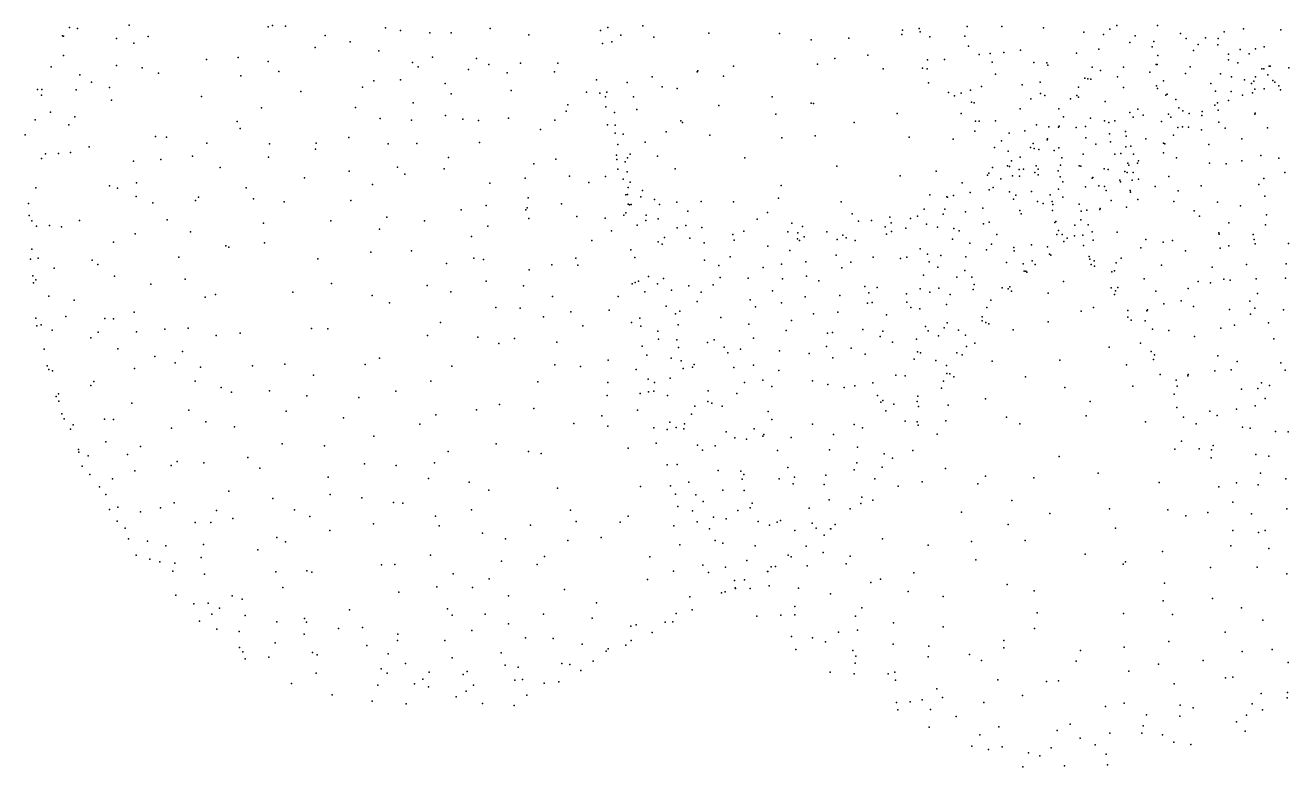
# Model space of a CAD drawing. Header units: metres. Extents: x -23.9 to 23.9, y -27.4 to 27.4.
# Drawn here: x -18.06 to -9.15, y -20.94 to -15.72 of the extents above; entities that cross this region are included whole.
import ezdxf

# ---------------------------------------------------------------- set-up
doc = ezdxf.new("R2010")
doc.units = ezdxf.units.M

msp = doc.modelspace()

# ---------------------------------------------------------------- linework, layer by layer
for p in [(-17.7472, -15.7304, -9.8996), (-17.6894, -15.7368, -8.9446), (-17.3247, -15.7151, -11.0661), (-16.3464, -15.7252, -6.5161), (-16.3158, -15.7158, -12.0159), (-16.2233, -15.7217, -6.2459), (-15.5193, -15.7343, -12.4512), (-15.413, -15.7527, -4.7029), (-14.7802, -15.7369, -3.5991), (-14.0046, -15.7526, -1.9704), (-13.9524, -15.7309, -1.5111), (-13.7059, -15.718, -13.203), (-11.8756, -15.7496, 8.6493), (-11.7578, -15.7368, -13.6642), (-11.7508, -15.761, 10.1452), (-11.4184, -15.7248, 6.9542), (-11.1745, -15.7235, -13.6518), (-10.8799, -15.7338, 1.853), (-10.4137, -15.7436, -5.3024), (-10.3651, -15.7164, -5.7479), (-10.0767, -15.7176, -6.4056), (-9.6075, -15.7606, -4.2609), (-9.4712, -15.7397, 13.444), (-9.2075, -15.7469, -7.9117), (-17.7951, -15.7901, -9.2903), (-17.7879, -15.7922, -9.5748), (-17.416, -15.8093, -8.176), (-17.2933, -15.8417, -7.8452), (-17.1916, -15.7941, -7.6221), (-15.9453, -15.7862, -5.6732), (-15.768, -15.8315, -5.3905), (-15.2054, -15.7693, -12.6492), (-15.0553, -15.7674, -4.1021), (-14.5083, -15.7815, -3.1755), (-13.99, -15.8448, -13.119), (-13.9241, -15.8329, -1.1915), (-13.8609, -15.786, -0.8912), (-13.6275, -15.7998, -0.1038), (-13.2391, -15.7708, 0.8478), (-12.7411, -15.7731, 1.3561), (-12.5183, -15.8189, 1.4922), (-12.2526, -15.807, -13.7008), (-11.88, -15.7808, 9.2509), (-11.6832, -15.7964, 10.3886), (-11.4366, -15.7916, -13.5109), (-10.5956, -15.7647, -13.67), (-10.4582, -15.7807, 1.7745), (-10.2731, -15.8375, -13.5273), (-10.2349, -15.7905, -6.1639), (-10.1026, -15.83, 5.3351), (-9.9142, -15.7721, -13.3897), (-9.8759, -15.8092, 13.0258), (-9.7909, -15.851, -7.2715), (-9.739, -15.8044, 1.659), (-9.6497, -15.8083, -13.5841), (-17.7898, -15.9294, -9.0749), (-16.0139, -15.8717, -12.3226), (-15.5666, -15.8964, -5.1078), (-15.1875, -15.9408, -4.4995), (-12.1197, -15.925, 1.6964), (-11.4104, -15.8625, 10.7887), (-11.3345, -15.9211, 7.1084), (-11.2558, -15.913, -13.3506), (-11.1602, -15.9072, 6.7299), (-11.0433, -15.8906, 6.4636), (-10.6474, -15.9114, -13.4385), (-10.4903, -15.8826, 5.7907), (-10.1144, -15.8674, 1.7064), (-10.0746, -15.9289, -6.7523), (-9.8227, -15.8924, -13.0293), (-9.6523, -15.8539, -13.2704), (-9.5772, -15.918, -13.0122), (-9.4958, -15.8853, 5.2199), (-9.4304, -15.9175, -13.3549), (-9.3856, -15.8817, -8.0607), (-9.326, -15.8665, -13.857), (-17.8748, -16.0086, -10.3468), (-17.4154, -15.9985, -11.1358), (-17.2351, -16.0151, -11.4349), (-16.7813, -15.9565, -11.9022), (-16.5582, -15.9424, -12.0499), (-16.347, -15.9717, -12.2243), (-15.3276, -15.978, -4.777), (-15.289, -16.0082, -12.8328), (-14.934, -16.0277, -4.1506), (-14.8773, -15.9499, -12.9932), (-14.7902, -15.9907, -3.8654), (-14.5671, -15.9831, -3.4741), (-14.3052, -15.9818, -13.1604), (-13.066, -16.0039, -13.4128), (-12.4732, -15.9885, -13.5849), (-12.3525, -15.9504, 1.6143), (-12.0109, -16.0224, -13.4243), (-11.735, -16.0173, 9.1297), (-11.7019, -16.0211, 8.8065), (-11.698, -15.9584, 9.6739), (-11.5787, -15.9559, 1.8278), (-11.244, -15.9753, 1.8388), (-10.9486, -15.9776, -13.2949), (-10.858, -15.9793, 6.3326), (-10.8503, -15.9959, 11.7512), (-10.538, -16.0103, -5.8303), (-10.3165, -16.0096, -13.1542), (-10.0876, -15.991, 5.5519), (-10.0802, -15.9915, -4.4887), (-9.8462, -16.0087, 5.5018), (-9.5779, -15.9588, -7.9304), (-9.5102, -15.9804, 1.6166), (-9.3418, -16.0213, -4.0275), (-9.3271, -16.0226, -12.8853), (-9.2913, -16.003, 5.3568), (-9.2839, -16.0035, -8.4234), (-9.1525, -16.0153, -8.6654), (-17.6735, -16.0641, -8.6655), (-17.5924, -16.1153, -8.4107), (-17.1194, -16.0519, -7.5841), (-16.5391, -16.071, -6.8992), (-16.2719, -16.0422, -6.52), (-15.6005, -16.1075, -5.3776), (-15.4129, -16.0999, -5.0578), (-14.6603, -16.0498, -13.1377), (-14.3288, -16.0432, -3.1883), (-14.0322, -16.0995, -2.8041), (-13.8154, -16.118, -0.3516), (-13.6398, -16.079, 0.1519), (-13.3221, -16.043, -13.286), (-13.3164, -16.0368, 0.8703), (-13.1363, -16.0751, 1.1954), (-11.2192, -16.0606, 10.931), (-10.9048, -16.116, -13.0894), (-10.5887, -16.0877, 6.1834), (-10.569, -16.092, 12.1545), (-10.5465, -16.0944, -13.1405), (-10.4802, -16.0333, -4.9346), (-10.3592, -16.078, 12.4274), (-10.1327, -16.0446, -12.9209), (-10.0349, -16.1059, -12.6956), (-9.8801, -16.0544, -4.2395), (-9.6345, -16.0579, -12.4828), (-9.5568, -16.0776, -8.1705), (-9.4654, -16.0992, -8.6969), (-9.3979, -16.1082, -9.3869), (-9.3873, -16.078, -12.3728), (-9.2998, -16.0639, 13.6591), (-9.2641, -16.1053, -9.9355), (-9.2513, -16.1172, -10.2284), (-17.9718, -16.1674, -9.7721), (-17.9406, -16.1675, -10.1648), (-17.6992, -16.1702, -10.8143), (-17.4641, -16.1548, -8.0609), (-16.1155, -16.1826, -6.3486), (-15.6814, -16.1522, -12.7639), (-15.0982, -16.1266, -13.0455), (-15.0565, -16.1995, -4.6469), (-14.6335, -16.1756, -3.9144), (-14.1013, -16.1858, -3.0658), (-14.0089, -16.193, -2.2128), (-13.9589, -16.186, -1.2861), (-13.5678, -16.1503, -13.1658), (-13.4639, -16.1609, 0.6222), (-11.692, -16.121, -13.1981), (-11.5496, -16.1888, 8.428), (-11.4605, -16.1938, -13.0327), (-11.3957, -16.172, 10.5458), (-11.3176, -16.1477, 7.4498), (-11.0325, -16.1353, 1.8383), (-10.9032, -16.1966, 6.7009), (-10.6354, -16.1505, -5.6077), (-10.3175, -16.1536, -6.5636), (-10.0847, -16.142, 12.7516), (-10.0782, -16.1604, 5.8036), (-10.0095, -16.2007, -7.3402), (-9.7012, -16.1245, 13.1973), (-9.6677, -16.1792, -12.2219), (-9.5592, -16.1831, -9.1888), (-9.4772, -16.2078, -11.6106), (-9.4145, -16.1246, -9.6352), (-9.4088, -16.192, -11.2551), (-9.3903, -16.1651, -10.545), (-9.3253, -16.1638, -10.8547), (-9.2221, -16.1428, 5.5472), (-9.2098, -16.1712, -12.1652), (-17.9426, -16.2086, -9.2831), (-17.4504, -16.2435, -11.2651), (-16.8157, -16.2172, -12.0895), (-16.3927, -16.2972, -6.7863), (-15.7306, -16.2956, -5.9142), (-15.3247, -16.2624, -13.056), (-14.2341, -16.2749, -13.2599), (-13.9693, -16.2199, -1.5399), (-13.9658, -16.2913, -1.7791), (-13.771, -16.2186, -0.0871), (-13.1691, -16.2799, -13.2911), (-12.7924, -16.2191, 1.4227), (-12.5196, -16.2639, 1.5868), (-12.5031, -16.2656, -13.3176), (-11.5074, -16.213, 8.1781), (-11.3884, -16.2575, 10.2535), (-11.3697, -16.2617, 7.757), (-10.9702, -16.2343, 11.2907), (-10.8719, -16.2105, 11.5747), (-10.6909, -16.2345, 11.9013), (-10.6449, -16.2108, -5.276), (-10.6341, -16.2216, -5.0157), (-10.4462, -16.2528, -12.6826), (-10.0182, -16.2084, -12.4385), (-9.9491, -16.2383, 1.6459), (-9.6729, -16.2777, 1.5938), (-9.655, -16.2609, -9.5022), (-9.5778, -16.2452, -10.383), (-17.9885, -16.3822, -10.0445), (-17.8793, -16.3272, -9.0275), (-17.7076, -16.3598, -8.5432), (-15.5561, -16.3731, -5.7625), (-15.3349, -16.3841, -5.42), (-15.0952, -16.3502, -4.9698), (-14.9748, -16.3778, -13.2043), (-14.8639, -16.3855, -4.6527), (-14.6516, -16.3702, -13.2427), (-14.3266, -16.3847, -3.7764), (-14.2464, -16.3199, -3.5337), (-13.9043, -16.3296, -0.7164), (-13.7471, -16.3099, -13.2261), (-12.767, -16.3423, -13.3224), (-11.9122, -16.3366, 1.7965), (-11.4618, -16.3376, 8.9561), (-11.0455, -16.3052, -12.7803), (-10.7731, -16.3033, -12.8215), (-10.7405, -16.3607, -5.9367), (-10.5507, -16.3696, -6.3827), (-10.2717, -16.331, 6.1942), (-10.2481, -16.363, -12.2178), (-10.2164, -16.3062, -4.2708), (-10.1779, -16.3485, -11.737), (-9.9992, -16.3416, -4.1509), (-9.9845, -16.3621, -11.3682), (-9.9267, -16.2983, -11.9294), (-9.8985, -16.3183, 5.984), (-9.8546, -16.338, -8.195), (-9.7648, -16.3523, -9.915), (-9.7635, -16.3233, -9.2372), (-9.6498, -16.3145, -10.8796), (-9.3919, -16.3424, 5.8621), (-9.3887, -16.3359, 1.5387), (-17.7507, -16.4179, -10.8576), (-16.5649, -16.3933, -12.4114), (-16.5445, -16.4425, -7.0103), (-14.4272, -16.4501, -4.0527), (-13.9535, -16.4174, -2.0808), (-13.8993, -16.4201, -1.0083), (-13.5396, -16.4656, 0.6104), (-13.4363, -16.3878, 0.8523), (-13.4247, -16.4011, -13.2225), (-12.2158, -16.4005, 1.7565), (-11.3655, -16.4609, 9.1874), (-11.3606, -16.39, -12.7713), (-11.3353, -16.3907, 10.0332), (-11.2194, -16.3892, 10.6653), (-11.0131, -16.4593, 7.4634), (-10.9312, -16.4169, 7.1077), (-10.8432, -16.4305, -12.5846), (-10.7756, -16.4343, 11.6574), (-10.7699, -16.426, -5.5636), (-10.6518, -16.4356, -4.7922), (-10.5854, -16.4284, -12.3791), (-10.4505, -16.3895, -4.5322), (-10.4204, -16.4011, -6.8372), (-10.3778, -16.3888, -11.9426), (-10.3029, -16.4631, -7.3781), (-10.0498, -16.3934, -7.8424), (-9.9353, -16.4369, -11.1139), (-9.9011, -16.4315, -9.6001), (-9.8583, -16.4326, -8.8415), (-9.7676, -16.4515, -3.9896), (-9.6462, -16.3978, 13.2403), (-9.5996, -16.4415, 6.0744), (-9.3018, -16.4372, 13.6559), (-18.0581, -16.4865, -9.5982), (-17.1396, -16.5001, -11.9528), (-17.0637, -16.5043, -7.6355), (-16.7793, -16.5463, -12.383), (-16.3355, -16.5517, -12.7038), (-16.0077, -16.5466, -12.9335), (-15.7778, -16.507, -6.3557), (-15.4996, -16.5504, -5.9756), (-15.2976, -16.5478, -5.6411), (-14.8554, -16.5405, -4.9058), (-13.8999, -16.476, -2.6532), (-13.8822, -16.5558, -1.257), (-13.8444, -16.4827, -0.1825), (-13.6898, -16.54, 0.2733), (-13.234, -16.49, 1.1715), (-12.7253, -16.5075, -13.1172), (-12.4895, -16.4938, -13.0499), (-11.8271, -16.5028, -12.8058), (-11.5179, -16.517, 1.8015), (-11.1769, -16.5303, 10.3723), (-11.124, -16.4757, 7.8777), (-10.9542, -16.548, -5.7503), (-10.8546, -16.5229, -12.3128), (-10.8532, -16.5153, -5.1734), (-10.5817, -16.5097, 11.9565), (-10.5132, -16.5538, -11.717), (-10.4169, -16.4814, -7.1241), (-10.4084, -16.5379, 6.6341), (-10.2979, -16.4967, 1.6858), (-10.1595, -16.5148, 6.3624), (-10.0342, -16.5456, -10.179), (-10.0247, -16.55, -10.4395), (-9.9647, -16.491, -9.2899), (-9.7149, -16.5564, 1.5777), (-9.4831, -16.5146, 13.4231), (-17.9145, -16.6217, -9.0988), (-17.8236, -16.6185, -8.815), (-17.7401, -16.6116, -8.5536), (-17.6085, -16.5721, -8.2926), (-16.8787, -16.6385, -7.4634), (-16.344, -16.6458, -6.9471), (-16.0125, -16.5878, -6.6676), (-15.076, -16.6463, -13.2784), (-13.8902, -16.6304, -2.2713), (-13.8121, -16.6502, -2.9429), (-13.7935, -16.6247, -3.1959), (-13.6018, -16.6389, -13.2818), (-12.9867, -16.6487, 1.3161), (-11.227, -16.5771, 8.8998), (-11.1291, -16.6037, 8.4253), (-11.0457, -16.6453, 10.6467), (-10.9735, -16.5768, -5.3912), (-10.9465, -16.5836, -6.0647), (-10.915, -16.5899, -4.7188), (-10.8062, -16.5978, 7.3923), (-10.7718, -16.5793, -6.4734), (-10.7528, -16.6496, -6.7689), (-10.6021, -16.6249, 7.1307), (-10.3785, -16.6227, 12.2292), (-10.3367, -16.6183, -4.1571), (-10.3008, -16.5715, -7.7576), (-10.2661, -16.5685, -11.3041), (-10.2459, -16.6229, 12.4386), (-10.0346, -16.6135, 12.7763), (-9.9429, -16.6494, -3.9714), (-9.3489, -16.6338, 6.284), (-9.2211, -16.652, 1.4801), (-17.943, -16.6536, -10.555), (-17.2959, -16.6736, -7.9611), (-17.1015, -16.6616, -12.1354), (-16.6833, -16.7181, -12.591), (-15.4336, -16.7152, -6.152), (-15.1045, -16.7263, -5.6332), (-14.4739, -16.6908, -4.5469), (-14.3182, -16.6591, -4.2398), (-13.8877, -16.6625, -13.3052), (-13.8824, -16.7292, -2.0128), (-13.8308, -16.6777, -3.4835), (-13.4782, -16.7269, 0.6389), (-12.337, -16.708, -12.8684), (-11.2398, -16.7183, -5.7651), (-11.1348, -16.7063, 9.8071), (-11.1197, -16.71, 9.1107), (-11.1056, -16.6709, -4.8952), (-11.0523, -16.7319, 10.199), (-11.0218, -16.7306, 8.6171), (-10.9338, -16.7057, 1.7805), (-10.9179, -16.7296, 8.2882), (-10.7768, -16.7417, -4.1643), (-10.761, -16.701, 7.6795), (-10.6293, -16.7051, -11.5319), (-10.6173, -16.7083, 1.7244), (-10.4539, -16.7263, -11.2128), (-10.4263, -16.7329, -7.9652), (-10.2855, -16.6881, 6.8088), (-10.2799, -16.7017, -11.0059), (-10.2193, -16.6879, -10.5889), (-10.2119, -16.6708, -10.298), (-9.7111, -16.6867, 13.1598), (-9.593, -16.6913, 6.4631), (-9.4832, -16.6697, 1.5272), (-17.2738, -16.8266, -11.9783), (-16.0895, -16.7899, -6.8828), (-15.7753, -16.743, -13.2178), (-15.3823, -16.7637, -13.2778), (-14.7841, -16.8271, -5.2859), (-14.5348, -16.7925, -4.8223), (-14.223, -16.7791, -13.3459), (-14.0869, -16.8235, -4.1513), (-13.9676, -16.7816, -3.8853), (-13.8441, -16.8007, -1.5318), (-13.8157, -16.7482, -0.3235), (-13.7937, -16.8215, -2.5917), (-11.8912, -16.7755, -12.6811), (-11.6369, -16.7441, 1.7857), (-11.4552, -16.8259, -12.5057), (-11.276, -16.7722, -4.7086), (-11.2661, -16.7572, -5.2216), (-11.1812, -16.798, -12.2245), (-11.0989, -16.7758, 9.5563), (-11.05, -16.778, -6.4827), (-10.9412, -16.7541, 10.9575), (-10.9185, -16.7696, -11.8434), (-10.7635, -16.7844, 11.4131), (-10.7436, -16.82, 8.1193), (-10.5383, -16.7935, 11.904), (-10.5341, -16.7883, -4.0469), (-10.3429, -16.8076, -8.4548), (-10.3389, -16.8183, 7.3536), (-10.3073, -16.7463, -10.0415), (-10.2903, -16.7538, -9.7958), (-10.2563, -16.8065, -8.916), (-10.25, -16.7535, -9.401), (-10.2116, -16.8009, 7.0871), (-9.9987, -16.7807, 1.6089), (-9.3286, -16.7942, 13.5167), (-9.1811, -16.7537, -3.7666), (-17.9832, -16.861, -9.3573), (-17.4644, -16.8474, -8.2139), (-17.4085, -16.8645, -11.7354), (-16.5017, -16.8614, -7.175), (-15.6099, -16.8382, -6.4809), (-13.8254, -16.911, -1.3058), (-13.8128, -16.9073, -4.0271), (-13.8074, -16.8598, -2.3451), (-13.7076, -16.8811, -3.7587), (-12.7292, -16.8442, 1.4581), (-11.6826, -16.911, -12.5405), (-11.5164, -16.9146, -4.4733), (-11.3983, -16.8948, -6.0614), (-11.2634, -16.8746, -4.2519), (-11.2369, -16.8596, -6.3364), (-11.12, -16.8898, -11.9101), (-11.0762, -16.9127, -6.8431), (-10.9657, -16.8863, 9.2686), (-10.8343, -16.9099, 11.1228), (-10.7762, -16.8708, -7.4664), (-10.5861, -16.853, 7.8976), (-10.4904, -16.8463, -8.1778), (-10.4521, -16.8509, -10.3936), (-10.4384, -16.8803, 1.6782), (-10.2692, -16.879, -3.8794), (-10.2682, -16.8926, 12.2884), (-10.0936, -16.8526, 12.5813), (-9.9307, -16.8821, -3.7776), (-9.77, -16.8479, 6.9919), (-9.3638, -16.837, 6.8095), (-18.0365, -16.9711, -10.0352), (-17.2761, -16.9225, -8.0187), (-17.1584, -16.9671, -12.2695), (-16.8577, -16.95, -12.6551), (-16.8362, -16.9258, -7.507), (-16.4494, -16.9393, -12.9375), (-16.2341, -16.96, -13.0713), (-15.7645, -16.95, -6.7019), (-14.8083, -16.9854, -5.6358), (-14.5202, -17.0023, -5.3865), (-14.5133, -16.9317, -5.0294), (-14.2788, -16.9729, -4.9395), (-13.8096, -16.9759, -1.0052), (-13.7993, -16.9804, -0.6606), (-13.7869, -16.9789, -0.2188), (-13.7181, -16.9256, -2.8437), (-13.622, -16.9425, -3.4356), (-13.5876, -16.9787, 0.3191), (-13.4646, -16.9627, -3.9352), (-13.2944, -16.9574, -3.7482), (-13.0672, -16.9592, 1.1664), (-12.7488, -16.9343, -12.9225), (-12.3063, -16.9604, 1.7185), (-11.5615, -16.9242, -5.3714), (-11.5582, -16.9281, -5.055), (-11.3076, -17.0044, 1.7843), (-11.0928, -16.9399, -4.0611), (-10.9229, -16.9566, 1.7574), (-10.8841, -16.9712, 10.1197), (-10.821, -16.9566, 10.8652), (-10.8148, -16.9776, -11.1907), (-10.7455, -16.9267, 8.5682), (-10.6291, -16.9769, -10.8704), (-10.4807, -17.0057, 8.2485), (-10.4033, -16.9502, -8.7784), (-10.2971, -16.9975, 7.9057), (-10.2164, -16.943, 7.5905), (-9.9625, -16.9583, 7.3932), (-9.6553, -16.9624, 7.2885), (-9.4935, -16.9883, -3.696), (-9.3214, -16.9207, 7.0416), (-18.0308, -17.0557, -10.3422), (-18.0129, -17.0934, -9.6765), (-17.6763, -17.092, -8.5954), (-17.0589, -17.0868, -7.8188), (-15.9032, -17.0941, -6.9317), (-15.5102, -17.0677, -13.3597), (-15.2443, -17.0933, -6.331), (-14.9856, -17.0165, -6.0163), (-14.5291, -17.0159, -13.4022), (-14.5096, -17.077, -5.7836), (-14.1704, -17.0628, -13.384), (-13.9695, -17.0748, -5.131), (-13.8391, -17.053, -4.8569), (-13.8241, -17.0375, -1.7601), (-13.6835, -17.0925, -2.3381), (-13.6813, -17.053, -4.6695), (-13.5965, -17.0799, -3.192), (-13.3877, -17.0247, -4.1829), (-12.8993, -17.0819, -4.02), (-12.8263, -17.0354, 1.3301), (-12.2301, -17.0453, -12.6601), (-12.1844, -17.0957, -5.5445), (-12.0944, -17.0922, -5.2981), (-11.9653, -17.0689, -5.6564), (-11.8178, -17.0779, -5.0212), (-11.7697, -17.061, -4.4276), (-11.7228, -17.011, -5.6928), (-11.5885, -17.0473, -6.1372), (-11.5766, -17.0109, 1.7743), (-11.4317, -17.0309, -12.1161), (-11.0482, -17.0214, -7.2288), (-11.0396, -17.0445, -11.4191), (-10.8165, -17.0218, -7.8749), (-10.6171, -17.0877, 11.568), (-10.6164, -17.0265, -10.2039), (-10.5763, -17.0196, -8.5363), (-10.4849, -17.0149, -3.8155), (-9.819, -17.0227, 1.5567), (-9.7823, -17.0619, 12.9837), (-9.3092, -17.0512, 1.362), (-17.9778, -17.1313, -10.7364), (-17.8878, -17.1258, -9.1092), (-17.8033, -17.1358, -11.1009), (-17.2826, -17.1864, -8.1118), (-16.8924, -17.1713, -7.6521), (-16.3788, -17.1105, -7.2554), (-15.5604, -17.1524, -6.6614), (-14.7978, -17.1323, -6.1386), (-13.927, -17.1644, -5.5312), (-13.7456, -17.1241, -13.3144), (-13.4637, -17.1431, -4.905), (-13.4009, -17.1259, 0.6486), (-13.2889, -17.1411, -3.4251), (-12.9944, -17.1668, -4.5477), (-12.6827, -17.1704, -5.206), (-12.6541, -17.1113, -3.8483), (-12.6137, -17.1781, -4.2488), (-12.5805, -17.1331, 1.4907), (-12.4074, -17.1716, -4.9354), (-11.9975, -17.1369, -4.8351), (-11.9873, -17.187, -4.374), (-11.9557, -17.1075, 1.7558), (-11.953, -17.1682, -5.9759), (-11.851, -17.1454, -4.0919), (-11.705, -17.1169, -12.3831), (-11.6282, -17.1382, -6.3663), (-11.5124, -17.1468, -3.98), (-11.4759, -17.1636, -6.8372), (-11.3038, -17.1157, -11.7045), (-11.2636, -17.1025, -7.0767), (-10.8012, -17.1059, 9.7534), (-10.794, -17.0995, -8.2055), (-10.7757, -17.1617, -10.3831), (-10.659, -17.1238, -9.621), (-10.5658, -17.1224, 1.6803), (-10.5379, -17.1723, 8.9392), (-10.3611, -17.1738, 12.0218), (-9.6443, -17.1781, 7.9229), (-9.6431, -17.1876, 13.1543), (-9.5755, -17.107, 7.687), (-9.3159, -17.1224, 7.6365), (-17.4364, -17.2453, -8.3102), (-16.6443, -17.2712, -7.5139), (-16.3717, -17.2486, -13.1085), (-14.9137, -17.2041, -6.3623), (-14.0637, -17.2326, -5.7642), (-13.5965, -17.2415, 0.2025), (-13.5687, -17.2586, -2.5668), (-13.5522, -17.2116, -2.9482), (-13.3736, -17.2171, -5.2038), (-13.2733, -17.249, -13.0857), (-13.0698, -17.1911, 1.088), (-13.0619, -17.2296, -4.9358), (-12.824, -17.2723, -5.5226), (-12.6145, -17.2217, -4.7151), (-12.6002, -17.2315, -12.7623), (-12.5672, -17.2061, -5.5459), (-12.3361, -17.226, -4.4153), (-12.2949, -17.1943, -4.033), (-12.2731, -17.2143, -5.8337), (-12.2078, -17.2331, 1.6766), (-11.5214, -17.2232, -11.8673), (-11.401, -17.2514, -7.2773), (-11.247, -17.2586, -11.4622), (-11.2101, -17.1899, -7.439), (-10.9654, -17.2622, -8.2896), (-10.8527, -17.2762, -10.8399), (-10.7875, -17.1895, -8.5341), (-10.75, -17.1896, -9.8408), (-10.7373, -17.2388, -9.2087), (-10.7151, -17.2165, 10.0171), (-10.6626, -17.2001, 10.4204), (-10.6043, -17.1942, 9.2373), (-10.5996, -17.2671, 9.5253), (-10.5319, -17.2294, -3.6508), (-10.1594, -17.226, 12.3181), (-10.0387, -17.2432, 8.4682), (-9.9729, -17.2315, -3.5828), (-9.5749, -17.2704, 8.1703), (-9.4038, -17.189, 7.8664), (-9.3962, -17.225, 13.3759), (-9.3898, -17.2567, -3.6036), (-9.155, -17.2547, 1.2271), (-18.0216, -17.3649, -10.4578), (-18.0129, -17.2938, -10.0871), (-17.9667, -17.3569, -9.3981), (-16.976, -17.3499, -12.7442), (-16.6236, -17.2792, -12.996), (-15.9954, -17.3628, -13.3347), (-15.6212, -17.315, -6.8335), (-15.3358, -17.3063, -6.6765), (-14.8969, -17.3577, -13.4783), (-14.8276, -17.3658, -6.5764), (-14.1784, -17.3579, -6.0872), (-13.789, -17.2989, -1.5549), (-13.7604, -17.3515, -0.7547), (-13.0901, -17.3467, -5.5167), (-12.6694, -17.3022, -5.7535), (-12.3425, -17.336, -6.1501), (-12.0813, -17.3505, -3.9034), (-11.8885, -17.3583, -12.2488), (-11.845, -17.3488, -6.5856), (-11.7505, -17.2917, 1.7538), (-11.6993, -17.3284, -6.8749), (-11.6057, -17.3386, -7.145), (-11.4281, -17.3477, -7.5197), (-11.2817, -17.2977, 1.7703), (-11.0894, -17.2812, -8.0098), (-11.088, -17.3052, -11.2046), (-10.8377, -17.3281, -3.6505), (-10.8285, -17.3358, 1.7087), (-10.5582, -17.3443, 11.1097), (-10.5537, -17.3635, 11.3773), (-10.3339, -17.356, -3.5189), (-10.1943, -17.2838, 8.7644), (-9.8803, -17.3046, 12.7269), (-9.6354, -17.2872, 1.3949), (-17.8554, -17.4272, -9.0644), (-17.5862, -17.3722, -11.6351), (-17.5467, -17.4007, -8.5316), (-15.0898, -17.3934, -6.7137), (-14.5063, -17.4403, -6.4934), (-14.3474, -17.4037, -6.3028), (-14.1644, -17.4057, -13.3789), (-13.2708, -17.3709, 0.8246), (-13.1691, -17.4095, -3.0965), (-12.857, -17.423, -12.8311), (-12.7284, -17.4, -6.0048), (-12.5551, -17.3826, -3.5811), (-12.3029, -17.4254, -6.462), (-12.2388, -17.3852, -12.5405), (-11.6862, -17.3825, -11.9518), (-11.6247, -17.4199, -7.3803), (-11.4356, -17.4444, -7.7991), (-11.1409, -17.3869, -3.6827), (-11.0251, -17.3965, -8.5866), (-11.0176, -17.4494, -10.2998), (-11.0052, -17.4495, -8.8246), (-10.9602, -17.3751, -10.0038), (-10.9386, -17.4021, -9.5119), (-10.5459, -17.402, 10.1968), (-10.5238, -17.3746, 10.7188), (-10.5214, -17.4124, 9.8994), (-10.4005, -17.4537, 9.6782), (-10.3808, -17.446, 11.8747), (-10.3695, -17.3905, 9.3978), (-10.0504, -17.407, 9.0545), (-9.6911, -17.4206, 8.747), (-9.4496, -17.4022, 8.5141), (-9.1695, -17.3971, -3.5719), (-18.0044, -17.4819, -10.863), (-17.9997, -17.5318, -10.2367), (-17.9835, -17.5096, -9.7723), (-17.4285, -17.4849, -11.9643), (-17.1723, -17.5403, -8.098), (-16.9303, -17.505, -7.8298), (-15.9001, -17.5349, -7.2313), (-14.8089, -17.52, -6.7959), (-13.7809, -17.5385, -6.1217), (-13.7597, -17.528, -1.4267), (-13.7364, -17.5184, -0.565), (-13.6663, -17.487, -1.8858), (-13.602, -17.5372, 0.0101), (-13.5589, -17.4999, -5.9558), (-13.1612, -17.4931, -12.9589), (-12.9617, -17.4989, -6.1041), (-12.7212, -17.5034, 1.279), (-12.5505, -17.4848, -6.427), (-12.4636, -17.5163, 1.4725), (-11.7276, -17.4764, -3.7649), (-11.4924, -17.4911, -11.5922), (-11.3867, -17.4914, -3.6618), (-11.3709, -17.5427, -11.3813), (-10.9987, -17.4555, -10.919), (-10.7401, -17.5222, -3.4643), (-10.1714, -17.5038, 12.1808), (-9.7912, -17.5209, 9.198), (-9.7049, -17.53, 12.9182), (-9.6097, -17.5054, -3.5064), (-9.5644, -17.513, 13.1504), (-9.3827, -17.5033, 8.7887), (-9.175, -17.4973, 13.505), (-17.8927, -17.6238, -9.217), (-16.7894, -17.6311, -12.957), (-16.7164, -17.6135, -7.7688), (-16.1715, -17.5969, -7.4322), (-15.6127, -17.6212, -7.215), (-15.2243, -17.5498, -13.5295), (-15.0587, -17.595, -6.9984), (-14.5474, -17.5521, -6.7348), (-14.343, -17.6269, -13.3996), (-13.878, -17.6271, -6.3962), (-13.6906, -17.5941, -0.3177), (-13.5039, -17.5825, -6.1977), (-13.38, -17.5531, -13.048), (-13.2943, -17.5978, -2.6198), (-13.2097, -17.5447, -6.0332), (-12.7905, -17.5861, -6.5279), (-12.5606, -17.6301, -12.6212), (-12.3168, -17.6191, -6.9981), (-12.1414, -17.5568, -3.6093), (-12.112, -17.6003, -12.3386), (-12.0541, -17.5633, -7.0214), (-11.846, -17.6092, -11.9702), (-11.7502, -17.5723, -7.6134), (-11.6828, -17.5957, -11.7596), (-11.6179, -17.5686, 1.7445), (-11.5384, -17.6135, -8.1241), (-11.3757, -17.5786, -8.3148), (-11.1714, -17.565, -11.0898), (-11.1296, -17.5722, -10.0138), (-11.119, -17.5591, -9.6753), (-11.1074, -17.5902, -9.2395), (-10.848, -17.6037, 1.6896), (-10.404, -17.5664, 11.1463), (-10.381, -17.613, 11.4297), (-10.3739, -17.5878, 10.6952), (-10.358, -17.5647, 10.0065), (-10.0902, -17.5895, 1.451), (-9.8602, -17.571, 1.3718), (-9.3729, -17.605, 9.086), (-17.7134, -17.6541, -11.4656), (-15.4911, -17.6718, -13.557), (-14.7413, -17.7039, -7.0413), (-14.5694, -17.71, -13.4392), (-13.5397, -17.6947, -6.5447), (-13.3216, -17.6628, 0.6106), (-12.9494, -17.651, 1.0443), (-12.9112, -17.6989, -2.8664), (-12.7272, -17.6717, -3.1134), (-12.1205, -17.6743, 1.5879), (-12.089, -17.67, -7.2981), (-11.8434, -17.6677, 1.6702), (-11.8163, -17.7048, -3.5998), (-11.7537, -17.7131, -8.0335), (-11.5656, -17.6844, -3.5499), (-11.2805, -17.7043, 1.7497), (-11.2526, -17.6524, -3.493), (-10.5285, -17.7048, -3.3819), (-10.1474, -17.7201, 10.2491), (-10.0322, -17.6795, 9.9927), (-9.9098, -17.6578, 12.5385), (-9.8236, -17.6979, 9.851), (-9.5692, -17.7181, 1.207), (-9.4265, -17.659, 9.3217), (-9.3909, -17.7106, 13.3032), (-17.9842, -17.779, -10.9874), (-17.7722, -17.7684, -9.0287), (-17.4971, -17.7832, -11.831), (-17.4353, -17.7841, -8.527), (-17.2903, -17.738, -12.189), (-15.1324, -17.8099, -13.5448), (-14.4042, -17.7714, -7.016), (-14.2115, -17.7356, -6.8219), (-13.9414, -17.7246, -13.2715), (-13.7851, -17.8096, -6.9353), (-13.7254, -17.7794, -1.5055), (-13.4745, -17.7501, -2.1469), (-13.4442, -17.7317, 0.3324), (-13.1544, -17.7761, -6.7937), (-12.6565, -17.7971, -7.2661), (-12.5011, -17.7493, 1.3782), (-12.3305, -17.7386, -12.4502), (-11.9868, -17.7568, -7.7035), (-11.3144, -17.7995, -9.7233), (-11.3123, -17.7717, -9.3908), (-11.2876, -17.8097, -10.0802), (-10.8485, -17.8068, -3.3283), (-10.6156, -17.7311, 1.5944), (-10.2875, -17.7734, 11.6006), (-10.2855, -17.7259, 10.8879), (-10.2628, -17.7948, 11.267), (-10.1654, -17.798, 12.0723), (-10.1519, -17.7274, -3.3992), (-9.4231, -17.7518, 9.557), (-9.1882, -17.7222, 9.3843), (-17.9756, -17.8333, -10.2339), (-17.9461, -17.8277, -9.461), (-17.8689, -17.8648, -11.1874), (-17.5441, -17.8789, -8.7316), (-17.2741, -17.8753, -8.3253), (-17.0752, -17.858, -12.5111), (-16.9102, -17.8502, -12.7549), (-16.5437, -17.8863, -7.8497), (-16.0399, -17.8533, -7.5472), (-15.9263, -17.8558, -13.5476), (-14.1279, -17.8329, -7.0638), (-13.7196, -17.8353, -1.2247), (-13.5985, -17.8716, -0.2138), (-13.4572, -17.8266, -13.005), (-12.9581, -17.8211, -12.7604), (-12.6951, -17.8677, 1.1966), (-12.4027, -17.8856, -7.6899), (-12.3692, -17.8818, -3.101), (-12.154, -17.8587, -3.221), (-12.0124, -17.8726, -8.0454), (-11.7122, -17.8397, -8.4928), (-11.6941, -17.8684, -3.4321), (-11.5817, -17.8486, -11.3995), (-11.561, -17.8119, -8.6842), (-11.4792, -17.8637, -8.9903), (-11.43, -17.8996, -11.148), (-11.2671, -17.8208, -10.8944), (-11.0948, -17.8625, 1.7113), (-10.1131, -17.858, 10.4578), (-9.9984, -17.8667, 12.3129), (-9.6318, -17.8506, 9.9412), (-9.5352, -17.8293, -3.4152), (-9.2945, -17.8137, 1.0677), (-17.5968, -17.9197, -11.6525), (-16.7129, -17.9011, -13.0288), (-15.2221, -17.9028, -7.3522), (-14.8672, -17.9133, -7.2706), (-14.7196, -17.958, -13.4524), (-14.6094, -17.9228, -7.213), (-14.3124, -17.9488, -7.2079), (-13.7096, -17.9777, -13.0836), (-13.5941, -17.9284, -1.7094), (-13.4663, -17.9331, -7.2569), (-13.4529, -17.9878, 0.1773), (-13.2497, -17.9526, 0.6502), (-13.203, -17.9327, -7.2372), (-13.1321, -17.9837, -2.4998), (-12.9256, -17.9214, -7.4311), (-12.4112, -17.9805, -7.9513), (-12.0328, -17.9096, 1.5525), (-11.945, -17.9502, -8.4034), (-11.7755, -17.9287, -11.5931), (-11.6201, -17.9054, 1.6737), (-11.4247, -17.9789, -9.8685), (-11.3661, -17.9567, -10.3246), (-10.417, -17.9835, 1.4255), (-10.1976, -17.9557, 11.8412), (-9.8173, -17.91, 1.2273), (-9.258, -17.9261, 9.6741), (-17.9256, -17.9993, -10.7858), (-17.4049, -17.9957, -11.9788), (-17.1451, -18.0497, -12.3753), (-16.9504, -18.0148, -8.1711), (-15.5617, -18.0621, -13.6134), (-13.9488, -18.0772, -7.4652), (-13.6767, -18.041, -0.5874), (-13.5062, -18.0627, -0.0486), (-13.106, -18.0247, -7.598), (-13.0156, -17.9982, 0.8714), (-12.743, -18.0109, -12.5641), (-12.5326, -18.0289, -2.9748), (-12.3651, -18.0585, 1.3954), (-12.2364, -17.9919, -12.1621), (-12.1369, -18.0338, -8.2772), (-11.7933, -18.0683, 1.5812), (-11.7692, -18.0182, -3.2347), (-11.7484, -18.0243, -8.9071), (-11.6398, -18.0776, -9.189), (-11.4924, -18.0233, -9.4775), (-11.4546, -18.0391, -3.2273), (-10.7658, -18.0756, -3.2488), (-10.1227, -18.0158, 10.7612), (-10.1058, -18.0714, 11.1054), (-10.0985, -18.0396, 1.2934), (-9.6529, -18.0465, 12.7952), (-17.9045, -18.1163, -10.1285), (-17.892, -18.1429, -10.4052), (-17.8667, -18.1521, -9.3722), (-17.2884, -18.1345, -12.1502), (-17.002, -18.0939, -12.5781), (-16.8233, -18.1253, -12.8352), (-16.4559, -18.1166, -13.2448), (-16.2292, -18.1043, -7.8416), (-15.663, -18.106, -7.6351), (-15.0509, -18.1174, -7.4888), (-14.3249, -18.1079, -7.4025), (-14.1448, -18.1214, -13.2537), (-13.7522, -18.1425, -7.5991), (-13.4355, -18.0811, -12.915), (-13.4206, -18.1354, -1.942), (-13.3562, -18.1259, 0.3659), (-13.3435, -18.1063, -7.6637), (-13.0631, -18.1267, -12.6919), (-12.9253, -18.1111, -7.8927), (-12.7459, -18.1478, -8.0539), (-11.5659, -18.1128, -11.1456), (-11.2434, -18.0836, 1.7011), (-10.2958, -18.1094, -3.2742), (-9.6734, -18.1514, 10.4889), (-9.5578, -18.1445, 1.0666), (-9.5159, -18.0866, 10.2154), (-9.2082, -18.0955, -3.4222), (-9.1787, -18.147, 13.3993), (-17.596, -18.2543, -9.0959), (-17.5758, -18.2264, -11.673), (-16.8617, -18.2232, -8.2801), (-16.0269, -18.1809, -13.5945), (-15.1992, -18.2231, -13.5302), (-14.4461, -18.2278, -13.3694), (-13.9507, -18.2327, -13.1261), (-13.6679, -18.2092, -0.8781), (-13.6233, -18.2345, -1.3916), (-13.5133, -18.203, -1.6879), (-12.9892, -18.2332, -2.4879), (-12.8583, -18.2164, 0.9399), (-12.5085, -18.2229, -12.3195), (-12.4018, -18.2471, -8.4051), (-12.084, -18.2348, -11.7443), (-11.9225, -18.1811, -3.0569), (-11.8558, -18.1869, -11.4755), (-11.5858, -18.225, 1.601), (-11.563, -18.1702, -9.8057), (-11.5408, -18.1724, -10.0557), (-11.5136, -18.194, -10.4995), (-11.0085, -18.1943, 1.5848), (-10.0597, -18.1769, 11.3946), (-9.9467, -18.2176, 12.2555), (-9.8639, -18.1876, 1.1671), (-9.8617, -18.1782, 10.7311), (-9.3446, -18.2355, 0.9637), (-9.2883, -18.255, 10.2563), (-17.8414, -18.3327, -10.2359), (-17.8244, -18.3123, -9.5688), (-16.6763, -18.2696, -13.0264), (-16.6035, -18.3019, -8.1975), (-16.3369, -18.2919, -8.043), (-16.0738, -18.3277, -7.9259), (-15.707, -18.3396, -13.6237), (-15.4456, -18.2945, -7.7381), (-13.9562, -18.326, -7.7726), (-13.7248, -18.3116, -12.9785), (-13.6646, -18.2996, -1.118), (-13.6282, -18.2945, -0.6083), (-13.5318, -18.3256, -0.317), (-13.244, -18.2931, 0.5342), (-13.0424, -18.3116, 0.7447), (-12.795, -18.2627, -2.6494), (-12.2872, -18.2684, -11.9887), (-12.2119, -18.2573, -8.5742), (-12.0519, -18.3244, -8.9676), (-11.7668, -18.3307, -9.4664), (-11.6004, -18.2733, -10.8686), (-10.7304, -18.2676, 1.4629), (-10.2508, -18.2589, 1.2895), (-9.959, -18.3149, 11.0622), (-9.9377, -18.2598, -3.2563), (-9.4865, -18.2799, 12.9689), (-9.371, -18.2752, -3.3539), (-9.3182, -18.3455, 13.2062), (-17.8225, -18.3642, -10.7867), (-17.3061, -18.3782, -8.8157), (-16.9051, -18.429, -8.4599), (-16.2202, -18.4344, -13.4471), (-14.8774, -18.4267, -7.7456), (-14.715, -18.3879, -13.4225), (-14.4726, -18.4174, -7.7478), (-13.7434, -18.4276, -7.956), (-13.3391, -18.4012, 0.2559), (-13.2463, -18.3677, -8.0641), (-13.218, -18.38, -2.0845), (-13.146, -18.4005, -12.6243), (-12.028, -18.3723, -11.5471), (-12.0142, -18.3598, 1.4415), (-11.9924, -18.4341, -2.8974), (-11.937, -18.386, -9.2755), (-11.7707, -18.3664, 1.5106), (-11.761, -18.403, -11.1563), (-11.5521, -18.3932, -3.0784), (-11.2887, -18.3477, 1.5861), (-10.5516, -18.3671, -3.1779), (-9.9408, -18.4105, 11.6083), (-9.5215, -18.4212, 0.9779), (-9.3882, -18.3984, 10.6029), (-17.8009, -18.4554, -10.5588), (-17.7828, -18.4888, -11.0375), (-17.4987, -18.493, -11.7795), (-17.4362, -18.4951, -9.127), (-16.7855, -18.5111, -12.8243), (-15.8149, -18.4819, -7.9896), (-15.1635, -18.4611, -7.8063), (-14.1914, -18.5214, -7.9525), (-13.9932, -18.4689, -13.0608), (-13.5139, -18.5125, -1.4311), (-13.3619, -18.457, -1.7553), (-12.8218, -18.438, -8.429), (-12.7948, -18.4938, 0.9054), (-11.855, -18.507, -9.6892), (-11.7711, -18.5107, -10.0942), (-11.5684, -18.5036, 1.4948), (-11.1421, -18.4781, -3.1002), (-10.5811, -18.4687, 1.3533), (-10.1618, -18.5118, -3.1641), (-9.894, -18.4769, 11.3367), (-9.7078, -18.4346, 12.5521), (-9.6569, -18.4657, 10.9984), (-17.7393, -18.5622, -10.2991), (-17.7202, -18.5322, -9.7069), (-17.0277, -18.5553, -12.4608), (-16.584, -18.5457, -8.3714), (-15.6014, -18.611, -8.0437), (-15.2774, -18.5283, -13.5253), (-13.9508, -18.5406, -8.0409), (-13.6287, -18.5535, -0.8518), (-13.5348, -18.5637, -0.4944), (-13.4706, -18.5508, -12.7404), (-13.4164, -18.5604, -0.1072), (-13.4112, -18.525, -8.1769), (-13.1169, -18.5806, -8.4554), (-12.9201, -18.5596, -12.4347), (-12.8594, -18.6127, -2.3892), (-12.8518, -18.6002, -8.6461), (-12.5086, -18.5275, -2.7046), (-12.3609, -18.6002, -8.9732), (-12.2166, -18.5294, -11.6659), (-12.1574, -18.5519, 1.3501), (-11.7635, -18.5339, -10.6683), (-11.6294, -18.5978, -2.9537), (-11.0474, -18.5242, 1.4813), (-9.805, -18.5244, 12.3477), (-9.478, -18.5476, 12.8755), (-9.4235, -18.5565, 10.905), (-9.2464, -18.5786, -3.3291), (-9.1554, -18.5805, 10.658), (-17.4911, -18.652, -9.3742), (-17.2454, -18.6839, -9.058), (-16.2469, -18.6657, -8.2766), (-15.9487, -18.6808, -13.4413), (-14.7384, -18.6649, -13.3831), (-13.8088, -18.6958, -12.8661), (-13.6118, -18.6612, -8.288), (-13.3189, -18.6764, -1.6334), (-13.1943, -18.679, 0.4889), (-13.0575, -18.6227, -2.1532), (-12.9752, -18.633, 0.6991), (-12.6589, -18.621, -12.1716), (-12.1925, -18.6895, -9.4227), (-9.9086, -18.6459, -3.1672), (-9.7846, -18.7003, 11.6488), (-9.686, -18.6769, 11.383), (-17.6825, -18.7047, -10.5726), (-17.6815, -18.7254, -11.4657), (-17.6145, -18.7499, -9.8009), (-17.3375, -18.7414, -11.9737), (-16.9885, -18.7896, -8.8964), (-16.4891, -18.7628, -13.2166), (-15.0772, -18.719, -8.0747), (-14.5114, -18.7192, -8.1128), (-14.4228, -18.7351, -13.1866), (-13.2841, -18.7103, 0.217), (-12.7551, -18.7133, -8.8685), (-12.3897, -18.7074, 1.1942), (-12.0051, -18.7364, -9.8973), (-11.9447, -18.7679, -10.1396), (-11.8021, -18.7136, -2.8189), (-10.7705, -18.7558, 1.3417), (-9.956, -18.7024, 1.0605), (-9.7003, -18.764, 12.2456), (-9.6968, -18.7083, 0.9579), (-9.3849, -18.741, 11.1721), (-9.2936, -18.7518, 13.0898), (-17.6578, -18.8233, -11.1869), (-17.286, -18.8572, -9.3024), (-17.0301, -18.8181, -12.4122), (-16.8001, -18.8004, -12.7531), (-16.4049, -18.8363, -8.4929), (-15.6666, -18.8063, -13.3982), (-15.4439, -18.8194, -8.2121), (-15.1744, -18.8008, -13.4348), (-13.5339, -18.8135, -0.6673), (-13.4642, -18.8107, -1.2496), (-13.1734, -18.8537, -8.8068), (-13.0142, -18.8589, -2.0164), (-12.6824, -18.8322, -2.4257), (-12.2152, -18.8496, -2.6059), (-12.1957, -18.8007, -11.399), (-12.0181, -18.831, 1.311), (-11.5726, -18.8399, -2.88), (-10.4954, -18.8722, 1.212), (-9.3518, -18.8727, 0.6823), (-17.6034, -18.8813, -10.7609), (-17.4443, -18.9132, -9.5886), (-15.9232, -18.9006, -13.3341), (-15.217, -18.911, -8.2915), (-14.9288, -18.9351, -13.3409), (-13.7223, -18.9676, -8.6449), (-13.5099, -18.9623, -12.592), (-13.3805, -18.9358, -0.3424), (-13.0061, -18.915, -12.3352), (-12.9936, -18.8819, 0.585), (-12.7451, -18.9129, -12.0314), (-12.6445, -18.9486, -9.2763), (-12.6353, -18.9001, 0.9141), (-12.428, -18.9527, -11.5796), (-12.4153, -18.887, -9.4242), (-12.0709, -18.9121, -10.8325), (-11.9058, -18.9652, -2.6613), (-11.7356, -18.933, 1.2786), (-11.3448, -18.9478, -2.9446), (-11.2887, -18.8939, 1.3237), (-10.9494, -18.9065, -2.9868), (-10.0654, -18.9379, -3.0807), (-9.5205, -18.9403, -3.2038), (-9.3677, -18.9556, 11.5122), (-9.1735, -18.9126, 11.2313), (-17.5346, -18.9697, -10.3545), (-17.491, -19.0236, -10.0795), (-16.6236, -18.9995, -8.7462), (-16.3133, -19.0522, -13.202), (-15.908, -19.0233, -8.4682), (-15.6848, -19.0457, -13.2802), (-14.7907, -18.993, -8.3783), (-14.3056, -18.9776, -13.0095), (-13.4745, -19.021, -8.8417), (-13.3317, -19.0258, -1.2929), (-13.1417, -18.9935, -1.6645), (-12.9905, -18.9945, -9.1315), (-12.1604, -19.0424, -10.279), (-9.6441, -18.9694, 11.9882), (-17.4644, -19.1291, -10.547), (-17.4064, -19.1116, -11.473), (-17.247, -19.1454, -11.9072), (-17.1038, -19.1181, -12.1375), (-17.0078, -19.0812, -9.2262), (-16.7096, -19.1354, -12.719), (-16.1604, -19.1303, -8.6223), (-15.4615, -19.0795, -8.4918), (-15.3958, -19.0839, -13.2816), (-14.9138, -19.1305, -13.1806), (-14.2147, -19.1333, -12.844), (-13.4574, -19.1073, -0.9011), (-13.3557, -19.1379, -12.4294), (-13.2791, -19.0716, -9.0462), (-13.0352, -19.1349, 0.2209), (-12.9483, -19.1167, -12.1219), (-12.9346, -19.0852, -1.9542), (-12.5336, -19.1186, 0.835), (-12.3908, -19.0611, -9.7938), (-12.2442, -19.1246, -2.4454), (-12.1683, -19.0857, -10.6264), (-12.0836, -19.0636, 1.1953), (-11.4592, -19.1465, -2.8073), (-11.105, -19.0657, 1.2401), (-10.416, -19.125, -2.9685), (-10.0042, -19.131, 0.9277), (-9.5468, -19.076, 12.2003), (-9.1647, -19.1243, 13.144), (-17.41, -19.21, -10.322), (-16.8608, -19.2216, -12.4427), (-16.7501, -19.2209, -9.111), (-16.5951, -19.1929, -8.9226), (-16.0533, -19.1779, -13.1904), (-15.6041, -19.2304, -8.6649), (-15.1671, -19.175, -13.2533), (-14.1757, -19.2141, -8.825), (-13.8646, -19.2182, -12.61), (-13.8084, -19.1755, -8.8836), (-13.3218, -19.216, -0.6911), (-13.2062, -19.1817, -0.2901), (-13.1166, -19.1949, -0.0532), (-12.8917, -19.2124, -9.5093), (-12.7575, -19.2192, -2.1345), (-12.7349, -19.2059, -11.7635), (-12.5119, -19.2257, -2.3162), (-12.3499, -19.2341, -10.3099), (-11.13, -19.2339, -2.8754), (-10.8363, -19.1577, 1.1655), (-9.8777, -19.1738, -3.082), (-9.7234, -19.149, 0.7595), (-9.4148, -19.1601, 11.9024), (-17.3542, -19.2604, -10.9186), (-15.9125, -19.2779, -8.741), (-15.1401, -19.2432, -8.6407), (-14.8347, -19.2946, -8.7416), (-14.496, -19.2395, -8.7639), (-13.4874, -19.244, -9.1511), (-13.2351, -19.2645, -1.1976), (-12.8135, -19.2402, 0.3947), (-12.6348, -19.2763, -9.7933), (-12.4836, -19.2597, -11.386), (-12.4264, -19.31, -10.8996), (-12.3823, -19.2658, -11.14), (-12.379, -19.2648, -10.5897), (-10.3745, -19.2608, 1.0617), (-9.5459, -19.2773, -3.1392), (-9.3648, -19.2921, 12.1175), (-9.3184, -19.278, 12.8251), (-17.3293, -19.3364, -10.0439), (-17.1972, -19.3513, -11.4814), (-17.0675, -19.3855, -9.6108), (-16.801, -19.3764, -9.3283), (-16.4192, -19.4128, -9.0099), (-16.285, -19.3255, -12.9372), (-16.2241, -19.3567, -8.8508), (-14.6728, -19.3361, -12.9043), (-14.2337, -19.3476, -12.6852), (-13.9989, -19.3264, -9.0196), (-13.4441, -19.3771, -9.3704), (-13.1953, -19.347, -12.1121), (-13.1423, -19.3654, -9.558), (-12.9131, -19.3858, -1.7197), (-12.5532, -19.3872, -10.383), (-12.0156, -19.3348, -2.4509), (-11.6942, -19.3806, -2.5917), (-11.389, -19.3539, 1.0967), (-11.0091, -19.3464, 1.0999), (-9.5607, -19.3848, 0.5428), (-9.293, -19.4047, 12.5584), (-17.2759, -19.4504, -10.2939), (-17.1803, -19.4796, -10.8009), (-17.1087, -19.4983, -11.1997), (-16.8185, -19.4671, -12.3652), (-15.202, -19.45, -13.0682), (-14.7021, -19.4931, -9.0252), (-14.3993, -19.4599, -9.0718), (-13.6568, -19.4619, -12.339), (-12.9728, -19.488, -11.6471), (-12.6813, -19.4501, -10.0573), (-12.6586, -19.4613, -11.0686), (-12.4343, -19.431, 0.6053), (-12.244, -19.458, 0.7858), (-11.3577, -19.4837, -2.7158), (-10.5863, -19.4444, -2.8741), (-10.3035, -19.4976, 0.868), (-10.043, -19.425, 0.7788), (-17.0188, -19.5633, -11.4411), (-17.0047, -19.507, -11.8945), (-16.7951, -19.5845, -9.6492), (-16.2914, -19.5686, -9.2398), (-16.0727, -19.5601, -9.056), (-16.0384, -19.5716, -12.8489), (-15.5469, -19.5193, -13.0598), (-15.4533, -19.5167, -8.959), (-15.043, -19.582, -12.8887), (-14.4506, -19.5175, -12.6558), (-13.4894, -19.5632, -12.1102), (-13.2828, -19.5215, -11.9427), (-13.2423, -19.5724, -9.7856), (-13.1215, -19.5362, -0.7009), (-12.8263, -19.5651, -10.3128), (-12.8251, -19.5669, -0.0717), (-12.7998, -19.5341, -11.2641), (-12.7696, -19.5301, -10.5635), (-12.548, -19.5253, 0.3777), (-12.272, -19.5118, -2.2486), (-11.796, -19.5758, -2.4588), (-10.3192, -19.5131, -2.9227), (-9.7032, -19.5379, -3.0215), (-9.375, -19.5348, -3.0559), (-9.1664, -19.582, 0.177), (-16.2421, -19.6776, -12.6005), (-15.1578, -19.6749, -9.128), (-14.9048, -19.6789, -9.2018), (-14.7884, -19.6187, -12.7382), (-13.6731, -19.6217, -9.5644), (-13.059, -19.629, -11.453), (-13.0554, -19.6812, -10.7374), (-12.9881, -19.6255, -0.4776), (-12.8156, -19.6672, -1.5311), (-12.0973, -19.6435, 0.684), (-12.0306, -19.6198, -2.3233), (-11.1378, -19.6574, 0.9657), (-10.0286, -19.6488, 0.6027), (-16.997, -19.7323, -10.1143), (-16.6007, -19.7378, -12.2405), (-16.5289, -19.7615, -9.8509), (-15.424, -19.7121, -12.9691), (-14.6514, -19.738, -9.3512), (-14.258, -19.6938, -9.4103), (-13.3736, -19.7443, -9.9421), (-13.151, -19.7154, -10.0515), (-13.1245, -19.71, -11.2179), (-13.0517, -19.685, -10.4081), (-12.9484, -19.686, -1.1126), (-12.6071, -19.6844, 0.1062), (-12.3823, -19.7233, 0.3454), (-11.8345, -19.7074, 0.7307), (-11.5877, -19.7414, 0.8001), (-10.9471, -19.7028, -2.7491), (-9.6887, -19.7573, 0.3336), (-16.8692, -19.7933, -10.9834), (-16.769, -19.7886, -11.7448), (-16.6901, -19.824, -11.9894), (-15.7716, -19.8351, -12.7468), (-15.0822, -19.83, -9.3417), (-14.0321, -19.7873, -12.2952), (-13.3569, -19.8365, -11.1563), (-12.6338, -19.8135, -1.7357), (-12.1619, -19.822, 0.4809), (-10.9247, -19.858, 0.8349), (-10.0383, -19.7736, -2.852), (-9.4856, -19.8226, -2.8785), (-16.8289, -19.9165, -10.4296), (-16.7436, -19.8663, -11.3953), (-16.5093, -19.8772, -10.0906), (-16.2856, -19.9205, -12.1369), (-16.0905, -19.8969, -9.7487), (-16.0758, -19.922, -12.3119), (-15.0485, -19.8727, -12.6841), (-14.8174, -19.8657, -12.5877), (-14.6509, -19.9344, -9.6008), (-14.4051, -19.8678, -9.5882), (-14.0613, -19.896, -9.7248), (-13.7525, -19.941, -9.9662), (-13.5468, -19.9238, -10.1085), (-13.4936, -19.9209, -10.5426), (-13.4694, -19.8619, -11.4264), (-12.9006, -19.8817, -0.8302), (-12.733, -19.8737, -1.3245), (-12.6328, -19.8706, -0.2059), (-12.2065, -19.8804, -2.1037), (-11.9384, -19.9272, 0.4703), (-10.3173, -19.8609, -2.7738), (-9.9722, -19.8685, 0.4065), (-9.3351, -19.9081, 0.0251), (-16.7077, -19.9727, -10.9246), (-16.5501, -19.9887, -11.7739), (-16.0933, -20.0073, -9.9995), (-15.8501, -19.967, -12.4121), (-15.6817, -19.961, -9.4531), (-15.4323, -20.0075, -9.4825), (-14.9105, -19.9807, -9.5836), (-14.5314, -20.0327, -12.3535), (-13.789, -19.9502, -11.7162), (-13.6393, -19.9958, -10.76), (-12.6582, -20.0245, -1.0587), (-12.5104, -20.0337, -1.297), (-12.3266, -19.9941, -1.7651), (-12.1921, -19.9791, 0.2773), (-11.5883, -19.9567, 0.5874), (-10.9439, -19.9669, -2.6189), (-9.6005, -19.9933, 0.1076), (-16.5481, -20.1015, -11.1991), (-16.2971, -20.0684, -10.3613), (-15.6496, -20.0885, -9.68), (-15.4345, -20.0533, -12.4273), (-15.1001, -20.0532, -12.4342), (-14.3372, -20.0384, -9.8248), (-14.1325, -20.0787, -11.9158), (-13.949, -20.1122, -11.4682), (-13.8255, -20.0845, -10.5534), (-13.7884, -20.0529, -10.3039), (-12.626, -20.1161, -0.6081), (-12.4187, -20.0626, -0.1427), (-12.2246, -20.1231, -1.522), (-11.9407, -20.079, -2.086), (-11.6885, -20.0917, -2.2069), (-11.1614, -20.1045, 0.5515), (-11.1598, -20.0513, -2.4889), (-10.6199, -20.123, 0.509), (-10.3114, -20.0982, 0.4067), (-9.9969, -20.0602, -2.6269), (-9.2702, -20.116, -2.6482), (-16.5257, -20.132, -10.6606), (-16.507, -20.1816, -10.9475), (-16.3412, -20.1697, -11.5836), (-16.0332, -20.137, -10.2221), (-16.0001, -20.1539, -11.9052), (-15.4998, -20.1471, -12.1538), (-15.3776, -20.2133, -9.8564), (-15.0498, -20.174, -12.1823), (-14.7028, -20.1397, -9.8463), (-14.2754, -20.2148, -11.7228), (-14.0553, -20.1969, -10.5443), (-13.9636, -20.1279, -10.0969), (-12.2082, -20.2129, -1.2561), (-12.2044, -20.1627, 0.0546), (-11.6939, -20.168, 0.3219), (-11.4028, -20.1508, 0.4224), (-11.3172, -20.1937, -2.3012), (-10.6502, -20.1982, -2.4277), (-9.7555, -20.1928, -2.5248), (-9.4817, -20.1296, -0.0603), (-9.1569, -20.2085, -0.3879), (-16.0076, -20.2827, -11.6172), (-15.5491, -20.2524, -11.8549), (-15.5067, -20.2818, -10.2185), (-15.2122, -20.2746, -10.1391), (-14.9723, -20.2917, -11.9307), (-14.944, -20.2718, -10.193), (-14.675, -20.2254, -11.9994), (-14.5847, -20.2409, -10.1577), (-14.2201, -20.2206, -10.1659), (-14.1432, -20.2628, -11.0343), (-12.385, -20.2765, -0.7101), (-12.2163, -20.2875, -0.9956), (-11.9758, -20.2881, 0.077), (-11.9283, -20.2752, -1.9388), (-10.2787, -20.268, -2.3991), (-10.0715, -20.2193, 0.1978), (-16.1824, -20.3546, -11.3427), (-15.5735, -20.3681, -11.537), (-15.3146, -20.3566, -11.6562), (-15.2552, -20.3257, -10.3797), (-15.215, -20.3778, -10.6263), (-14.8993, -20.3672, -10.581), (-14.6075, -20.332, -10.5124), (-14.5541, -20.3277, -11.7693), (-14.4007, -20.3527, -10.6444), (-14.2975, -20.3427, -11.2226), (-11.9233, -20.3323, -1.4577), (-11.6321, -20.3928, -2.0004), (-11.2032, -20.3302, 0.2187), (-10.86, -20.3418, -2.2534), (-10.7758, -20.3361, 0.2473), (-9.9596, -20.3574, -2.3463), (-9.5977, -20.3166, -0.1765), (-9.5473, -20.3107, -2.4333), (-15.8946, -20.4342, -11.0464), (-15.6131, -20.4788, -11.2049), (-15.021, -20.45, -10.9378), (-14.9498, -20.4097, -11.6385), (-14.5221, -20.4368, -10.9477), (-11.7368, -20.4703, -1.7084), (-11.5941, -20.4548, -0.061), (-11.03, -20.4411, 0.083), (-9.3474, -20.4248, -0.5792), (-9.1635, -20.4558, -2.1227), (-9.1619, -20.4182, -0.774), (-15.3724, -20.4985, -11.2566), (-14.8355, -20.4974, -11.1307), (-14.612, -20.511, -11.305), (-11.9172, -20.4901, -0.444), (-11.9073, -20.5401, -0.7251), (-11.8209, -20.4858, -1.0609), (-11.678, -20.5388, -1.2531), (-11.3012, -20.4891, -1.993), (-10.444, -20.5184, -0.0026), (-10.3117, -20.4941, -2.1792), (-9.9166, -20.507, -0.2572), (-9.8268, -20.5275, -2.1971), (-9.4108, -20.4993, -0.8339), (-9.3376, -20.5399, -1.1251), (-11.4956, -20.588, -1.7682), (-10.6925, -20.6417, -0.1934), (-10.178, -20.6533, -2.0406), (-10.1551, -20.576, -0.2757), (-9.9208, -20.5851, -0.599), (-9.52, -20.6257, -1.3104), (-9.4496, -20.5779, -2.0211), (-11.6861, -20.6641, -0.6371), (-11.3289, -20.7164, -1.4456), (-11.1962, -20.6613, -0.2517), (-10.7855, -20.6871, -1.9065), (-10.6225, -20.7403, -0.4411), (-10.4139, -20.7052, -1.9666), (-10.1877, -20.7045, -0.8075), (-10.0424, -20.7171, -1.0661), (-9.4601, -20.6922, -1.7317), (-11.3867, -20.7979, -0.8222), (-11.2685, -20.8204, -1.0977), (-11.173, -20.8027, -0.4496), (-10.826, -20.8089, -1.6561), (-10.5168, -20.7886, -0.7862), (-9.9631, -20.7684, -1.4309), (-9.8429, -20.7843, -1.6556), (-10.9873, -20.8431, -1.3322), (-10.9077, -20.866, -0.6555), (-10.4403, -20.8537, -1.2169), (-11.0263, -20.9422, -0.8722), (-10.7334, -20.9363, -1.2517), (-10.429, -20.9294, -1.6124)]:
    msp.add_point(p)

doc.saveas('drawing.dxf')
